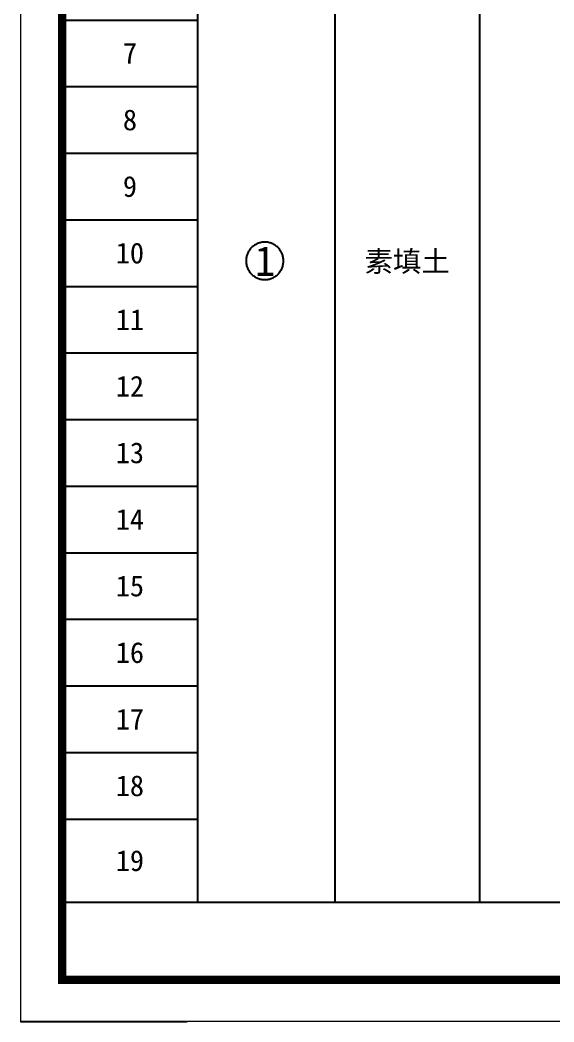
# Model space of a CAD drawing. Header units: millimetres. Extents: x 1134 to 2045, y 653 to 863.
# Drawn here: x 1133.6 to 1197.8, y 652.8 to 773.2 of the extents above; entities that cross this region are included whole.
import ezdxf
from ezdxf.enums import TextEntityAlignment as Align

# ---------------------------------------------------------------- set-up
doc = ezdxf.new("R2010")
doc.units = ezdxf.units.MM
doc.layers.add('ZZT_TC', color=7, linetype='Continuous')
doc.layers.add('不打印', color=7, linetype='Continuous', plot=False)
doc.styles.add('成果图图块', font='simfang_0.ttf', dxfattribs={"height": 2.5})
doc.styles.add('成果表转DWG表体', font='simfang_0.ttf', dxfattribs={"height": 2.5})

# ---------------------------------------------------------------- blocks, each defined once
blk = doc.blocks.new('DCBH-1--')
at = {"layer": 'ZZT_TC', "color": 7}
blk.add_polyline3d([(-0.19, 2.31, 0), (-0.3, 2.31, 0), (-0.41, 2.3, 0), (-0.52, 2.29, 0), (-0.63, 2.27, 0), (-0.73, 2.24, 0), (-0.84, 2.21, 0), (-0.95, 2.18, 0), (-1.05, 2.14, 0), (-1.15, 2.09, 0), (-1.25, 2.04, 0), (-1.35, 1.99, 0), (-1.44, 1.93, 0), (-1.53, 1.87, 0), (-1.62, 1.8, 0), (-1.7, 1.73, 0), (-1.78, 1.65, 0), (-1.86, 1.57, 0), (-1.93, 1.49, 0), (-2, 1.4, 0), (-2.06, 1.31, 0), (-2.12, 1.22, 0), (-2.17, 1.12, 0), (-2.22, 1.02, 0), (-2.27, 0.92, 0), (-2.31, 0.82, 0), (-2.34, 0.71, 0), (-2.37, 0.61, 0), (-2.4, 0.5, 0), (-2.41, 0.39, 0), (-2.43, 0.28, 0), (-2.44, 0.17, 0), (-2.44, 0.06, 0), (-2.44, -0.05, 0), (-2.43, -0.16, 0), (-2.41, -0.27, 0), (-2.4, -0.38, 0), (-2.37, -0.49, 0), (-2.34, -0.6, 0), (-2.31, -0.7, 0), (-2.27, -0.8, 0), (-2.22, -0.9, 0), (-2.17, -1, 0), (-2.12, -1.1, 0), (-2.06, -1.19, 0), (-2, -1.28, 0), (-1.93, -1.37, 0), (-1.86, -1.45, 0), (-1.78, -1.53, 0), (-1.7, -1.61, 0), (-1.62, -1.68, 0), (-1.53, -1.75, 0), (-1.44, -1.81, 0), (-1.35, -1.87, 0), (-1.25, -1.93, 0), (-1.15, -1.98, 0), (-1.05, -2.02, 0), (-0.95, -2.06, 0), (-0.84, -2.1, 0), (-0.73, -2.13, 0), (-0.63, -2.15, 0), (-0.52, -2.17, 0), (-0.41, -2.18, 0), (-0.3, -2.19, 0), (-0.19, -2.19, 0), (-0.08, -2.19, 0), (0.03, -2.18, 0), (0.14, -2.17, 0), (0.25, -2.15, 0), (0.36, -2.13, 0), (0.47, -2.1, 0), (0.57, -2.06, 0), (0.67, -2.02, 0), (0.77, -1.98, 0), (0.87, -1.93, 0), (0.97, -1.87, 0), (1.06, -1.81, 0), (1.15, -1.75, 0), (1.24, -1.68, 0), (1.32, -1.61, 0), (1.4, -1.53, 0), (1.48, -1.45, 0), (1.55, -1.37, 0), (1.62, -1.28, 0), (1.68, -1.19, 0), (1.74, -1.1, 0), (1.8, -1, 0), (1.85, -0.9, 0), (1.89, -0.8, 0), (1.93, -0.7, 0), (1.97, -0.6, 0), (2, -0.49, 0), (2.02, -0.38, 0), (2.04, -0.27, 0), (2.05, -0.16, 0), (2.06, -0.05, 0), (2.06, 0.06, 0), (2.06, 0.17, 0), (2.05, 0.28, 0), (2.04, 0.39, 0), (2.02, 0.5, 0), (2, 0.61, 0), (1.97, 0.71, 0), (1.93, 0.82, 0), (1.89, 0.92, 0), (1.85, 1.02, 0), (1.8, 1.12, 0), (1.74, 1.22, 0), (1.68, 1.31, 0), (1.62, 1.4, 0), (1.55, 1.49, 0), (1.48, 1.57, 0), (1.4, 1.65, 0), (1.32, 1.73, 0), (1.24, 1.8, 0), (1.15, 1.87, 0), (1.06, 1.93, 0), (0.97, 1.99, 0), (0.87, 2.04, 0), (0.77, 2.09, 0), (0.67, 2.14, 0), (0.57, 2.18, 0), (0.47, 2.21, 0), (0.36, 2.24, 0), (0.25, 2.27, 0), (0.14, 2.29, 0), (0.03, 2.3, 0), (-0.08, 2.31, 0), (-0.19, 2.31, 0)], dxfattribs=at)
at = {"style": '成果图图块'}
blk.add_text('1', height=3.57, dxfattribs=at).set_placement((-0.16, -1.74), align=Align.CENTER)
blk = doc.blocks.new('动探试验统计表图框模板（昇龙3）.dwg', base_point=(5, 185))
at = {"const_width": 1}
blk.add_lwpolyline([(5, 185), (5, 5), (292, 5), (292, 185), (5, 185), (5, 5)], dxfattribs=at)
at = {"layer": '不打印', "const_width": 0.15}
blk.add_lwpolyline([(0, 210), (0, 0), (297, 0), (297, 210), (0, 210)], dxfattribs=at)

msp = doc.modelspace()

# ---------------------------------------------------------------- linework, layer by layer
at = {"color": 0}
for p, q in [((1154.97, 667.2), (1154.97, 821.19)), ((1171.46, 667.2), (1171.46, 821.19)), ((1154.97, 667.2), (1171.46, 667.2))]:
    msp.add_line(p, q, dxfattribs=at)
for points in [[(1171.46, 667.2), (1171.46, 821.19)], [(1188.87, 667.2), (1188.87, 821.19)], [(1188.87, 667.2), (1188.87, 821.19)], [(1138.7, 773.19), (1154.97, 773.19)], [(1138.7, 765.19), (1138.7, 773.19)], [(1154.97, 765.19), (1154.97, 773.19)], [(1138.7, 765.19), (1154.97, 765.19)], [(1138.7, 765.19), (1154.97, 765.19)], [(1138.7, 757.19), (1138.7, 765.19)], [(1154.97, 757.19), (1154.97, 765.19)], [(1138.7, 757.19), (1154.97, 757.19)], [(1138.7, 757.19), (1154.97, 757.19)], [(1138.7, 749.19), (1138.7, 757.19)], [(1154.97, 749.19), (1154.97, 757.19)], [(1138.7, 749.19), (1154.97, 749.19)], [(1138.7, 749.19), (1154.97, 749.19)], [(1138.7, 741.19), (1138.7, 749.19)], [(1154.97, 741.19), (1154.97, 749.19)], [(1138.7, 741.19), (1154.97, 741.19)], [(1138.7, 741.19), (1154.97, 741.19)], [(1138.7, 733.19), (1138.7, 741.19)], [(1154.97, 733.19), (1154.97, 741.19)], [(1138.7, 733.19), (1154.97, 733.19)], [(1138.7, 733.19), (1154.97, 733.19)], [(1138.7, 725.19), (1138.7, 733.19)], [(1154.97, 725.19), (1154.97, 733.19)], [(1138.7, 725.19), (1154.97, 725.19)], [(1138.7, 725.19), (1154.97, 725.19)], [(1138.7, 717.19), (1138.7, 725.19)], [(1154.97, 717.19), (1154.97, 725.19)], [(1138.7, 717.19), (1154.97, 717.19)], [(1138.7, 717.19), (1154.97, 717.19)], [(1138.7, 709.19), (1138.7, 717.19)], [(1154.97, 709.19), (1154.97, 717.19)], [(1138.7, 709.19), (1154.97, 709.19)], [(1138.7, 709.19), (1154.97, 709.19)], [(1138.7, 701.19), (1138.7, 709.19)], [(1154.97, 701.19), (1154.97, 709.19)], [(1138.7, 701.19), (1154.97, 701.19)], [(1138.7, 701.19), (1154.97, 701.19)], [(1138.7, 693.19), (1138.7, 701.19)], [(1154.97, 693.19), (1154.97, 701.19)], [(1138.7, 693.19), (1154.97, 693.19)], [(1138.7, 693.19), (1154.97, 693.19)], [(1138.7, 685.19), (1138.7, 693.19)], [(1154.97, 685.19), (1154.97, 693.19)], [(1138.7, 685.19), (1154.97, 685.19)], [(1138.7, 685.19), (1154.97, 685.19)], [(1138.7, 677.19), (1138.7, 685.19)], [(1154.97, 677.19), (1154.97, 685.19)], [(1138.7, 677.19), (1154.97, 677.19)], [(1138.7, 677.19), (1154.97, 677.19)], [(1138.7, 667.2), (1138.7, 677.19)], [(1154.97, 667.2), (1154.97, 677.19)], [(1138.7, 667.2), (1154.97, 667.2)], [(1171.46, 667.2), (1188.87, 667.2)], [(1188.87, 667.2), (1233.08, 667.2)], [(1133.7, 652.88), (1153.7, 652.88)], [(1133.7, 652.88), (1153.7, 652.88)], [(1133.7, 652.88), (1133.7, 652.88)], [(1133.7, 652.88), (1133.7, 652.88)], [(1133.7, 652.88), (1133.7, 652.88)], [(1133.7, 652.88), (1133.7, 652.88)], [(1133.7, 652.88), (1133.7, 652.88)], [(1153.7, 652.88), (1153.7, 652.88)]]:
    msp.add_lwpolyline(points, dxfattribs=at)

# ---------------------------------------------------------------- block references
for name, p in [('动探试验统计表图框模板（昇龙3）.dwg', (1138.7, 837.88)), ('DCBH-1--', (1163.21, 744.19))]:
    msp.add_blockref(name, p)

# ---------------------------------------------------------------- texts
at = {"color": 0, "style": '成果表转DWG表体'}
for s, p in [('7', (1145.98, 767.94)), ('8', (1145.98, 759.94)), ('9', (1145.98, 751.94)), ('10', (1145.12, 743.94)), ('素填土', (1175.01, 742.94)), ('11', (1145.12, 735.94)), ('12', (1145.12, 727.94)), ('13', (1145.12, 719.94)), ('14', (1145.12, 711.94)), ('15', (1145.12, 703.94)), ('16', (1145.12, 695.94)), ('17', (1145.12, 687.94)), ('18', (1145.12, 679.94)), ('19', (1145.12, 670.94))]:
    msp.add_text(s, height=2.5, dxfattribs=at).set_placement(p)

doc.saveas('drawing.dxf')
